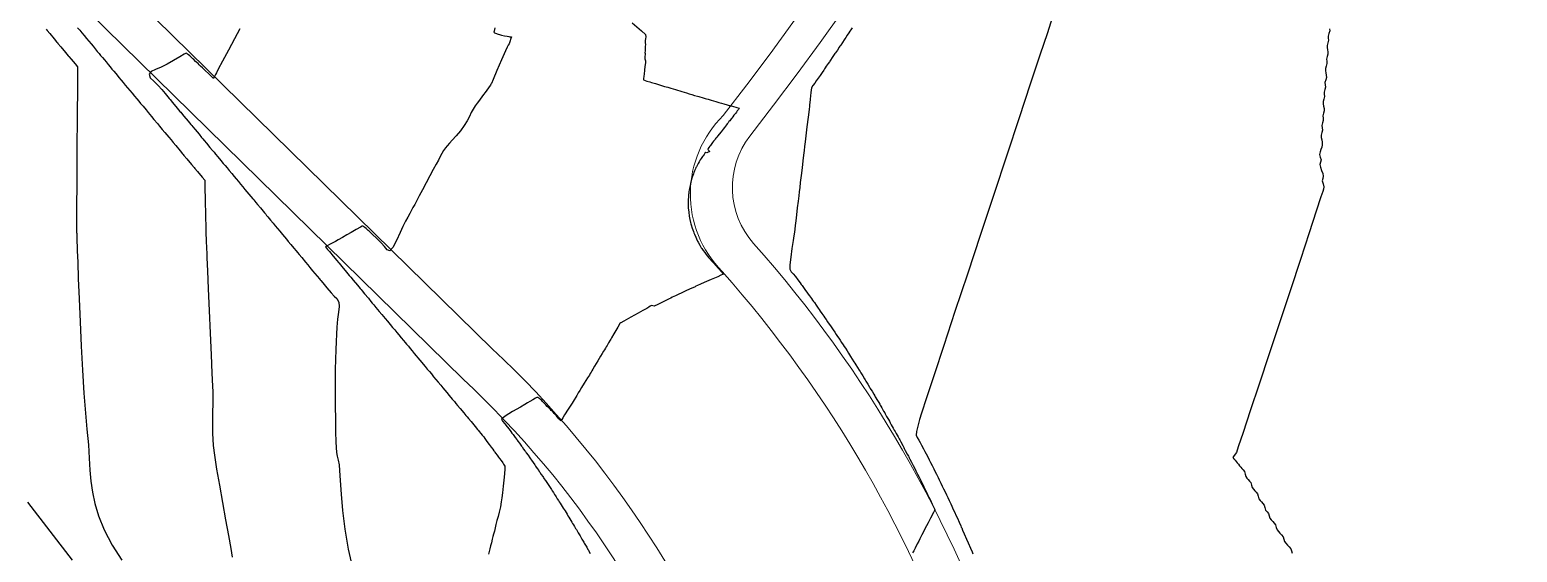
# Model space of a CAD drawing. Header units: millimetres. Extents: x 340454 to 342791, y 6993867 to 6995092.
# Drawn here: x 341734.6 to 341823, y 6994387.2 to 6994418.2 of the extents above; entities that cross this region are included whole.
import ezdxf

# ---------------------------------------------------------------- set-up
doc = ezdxf.new("R2010")
doc.units = ezdxf.units.MM
doc.header["$LTSCALE"] = 10
for name, color, linetype in [('T-HM-CURVA_INTERMEDIARIA', 45, 'Continuous'), ('T-HM-CURVA_MESTRA', 20, 'Continuous'), ('URB-Calçadas', 2, 'Continuous'), ('URB-Quadras', 3, 'Continuous')]:
    doc.layers.add(name, color=color, linetype=linetype)

msp = doc.modelspace()

# ---------------------------------------------------------------- linework, layer by layer
at = {"layer": 'T-HM-CURVA_INTERMEDIARIA', "color": 45, "linetype": 'Continuous', "lineweight": -3, "flags": 128}
for points, elevation in [([(341795.345, 6994418.912), (341795.055, 6994418.034), (341794.612, 6994416.698), (341794.045, 6994414.987), (341793.381, 6994412.984), (341792.647, 6994410.771), (341791.871, 6994408.431), (341791.081, 6994406.047), (341790.303, 6994403.701), (341789.567, 6994401.477), (341788.898, 6994399.457), (341788.326, 6994397.724), (341787.876, 6994396.36), (341787.578, 6994395.449), (341787.458, 6994395.073), (341787.355, 6994394.682), (341787.281, 6994394.356), (341787.264, 6994394.144), (341787.325, 6994393.995), (341787.422, 6994393.85), (341787.498, 6994393.707), (341787.588, 6994393.537), (341787.694, 6994393.336), (341787.785, 6994393.161), (341787.858, 6994393.021), (341787.948, 6994392.845), (341788.041, 6994392.666), (341788.116, 6994392.517), (341788.211, 6994392.33), (341788.304, 6994392.146), (341788.378, 6994391.999), (341788.47, 6994391.814), (341788.562, 6994391.628), (341788.635, 6994391.481), (341788.725, 6994391.295), (341788.816, 6994391.109), (341788.887, 6994390.961), (341788.977, 6994390.774), (341789.066, 6994390.588), (341789.137, 6994390.439), (341789.225, 6994390.252), (341789.313, 6994390.065), (341789.382, 6994389.916), (341789.469, 6994389.728), (341789.555, 6994389.54), (341789.624, 6994389.391), (341789.709, 6994389.203), (341789.817, 6994388.963), (341789.907, 6994388.761), (341789.946, 6994388.675), (341789.967, 6994388.628), (341790.022, 6994388.502), (341790.123, 6994388.272), (341790.178, 6994388.146), (341790.2, 6994388.097), (341790.254, 6994387.971), (341790.353, 6994387.741), (341790.407, 6994387.615), (341790.43, 6994387.564), (341790.483, 6994387.438), (341790.58, 6994387.208), (341790.633, 6994387.083)], 702), ([(341735.581, 6994418.242), (341735.641, 6994418.17), (341735.797, 6994417.982), (341736.059, 6994417.668), (341736.205, 6994417.493), (341736.245, 6994417.446), (341736.284, 6994417.398), (341736.447, 6994417.203), (341736.736, 6994416.856), (341736.891, 6994416.67), (341736.928, 6994416.626), (341737.06, 6994416.471), (341737.306, 6994416.181), (341737.446, 6994416.004), (341737.45, 6994415.918), (341737.444, 6994415.827), (341737.443, 6994415.631), (341737.439, 6994415.131), (341737.433, 6994414.402), (341737.427, 6994413.522), (341737.42, 6994412.567), (341737.413, 6994411.615), (341737.407, 6994410.741), (341737.402, 6994409.776), (341737.396, 6994408.817), (341737.392, 6994407.936), (341737.388, 6994407.207), (341737.386, 6994406.7), (341737.385, 6994406.491), (341737.388, 6994406.354), (341737.391, 6994406.253), (341737.393, 6994406.178), (341737.394, 6994406.113), (341737.396, 6994406.021), (341737.398, 6994405.955), (341737.4, 6994405.868), (341737.401, 6994405.813), (341737.402, 6994405.762), (341737.408, 6994405.626), (341737.419, 6994405.356), (341737.43, 6994405.08), (341737.455, 6994404.414), (341737.492, 6994403.437), (341737.542, 6994402.227), (341737.602, 6994400.864), (341737.67, 6994399.425), (341737.746, 6994397.991), (341737.828, 6994396.639), (341737.914, 6994395.45), (341738.003, 6994394.5), (341738.091, 6994393.573), (341738.144, 6994392.773), (341738.185, 6994392.063), (341738.238, 6994391.403), (341738.326, 6994390.756), (341738.472, 6994390.085), (341738.7, 6994389.35), (341739.034, 6994388.513), (341739.501, 6994387.608), (341740.08, 6994386.714)], 696), ([(341737.452, 6994418.327), (341737.572, 6994418.184), (341737.697, 6994418.034), (341737.841, 6994417.861), (341737.976, 6994417.698), (341738.113, 6994417.535), (341738.249, 6994417.371), (341738.369, 6994417.228), (341738.49, 6994417.082), (341738.62, 6994416.926), (341738.73, 6994416.794), (341738.818, 6994416.689), (341738.929, 6994416.556), (341739.043, 6994416.418), (341739.141, 6994416.301), (341739.264, 6994416.154), (341739.389, 6994416.004), (341739.491, 6994415.881), (341739.606, 6994415.743), (341739.714, 6994415.614), (341739.799, 6994415.511), (341739.907, 6994415.382), (341740.038, 6994415.225), (341740.163, 6994415.075), (341740.283, 6994414.93), (341740.417, 6994414.77), (341740.551, 6994414.61), (341740.687, 6994414.446), (341740.836, 6994414.268), (341740.962, 6994414.117), (341741.078, 6994413.977), (341741.194, 6994413.838), (341741.338, 6994413.665), (341741.513, 6994413.456), (341741.641, 6994413.301), (341741.74, 6994413.183), (341741.838, 6994413.065), (341741.987, 6994412.886), (341742.191, 6994412.642), (341742.322, 6994412.484), (341742.402, 6994412.389), (341742.481, 6994412.293), (341742.634, 6994412.11), (341742.867, 6994411.831), (341743.004, 6994411.666), (341743.065, 6994411.593), (341743.125, 6994411.521), (341743.281, 6994411.333), (341743.543, 6994411.02), (341743.688, 6994410.846), (341743.728, 6994410.797), (341743.769, 6994410.749), (341743.931, 6994410.554), (341744.218, 6994410.21), (341744.373, 6994410.024), (341744.412, 6994409.977), (341744.565, 6994409.794), (341744.847, 6994409.457), (341745, 6994409.271), (341745.002, 6994409.186), (341745.006, 6994409.023), (341745.014, 6994408.667), (341745.023, 6994408.286), (341745.03, 6994407.992), (341745.036, 6994407.754), (341745.041, 6994407.526), (341745.046, 6994407.285), (341745.051, 6994407.083), (341745.053, 6994406.989), (341745.055, 6994406.932), (341745.056, 6994406.875), (341745.059, 6994406.75), (341745.064, 6994406.533), (341745.067, 6994406.411), (341745.069, 6994406.312), (341745.071, 6994406.221), (341745.075, 6994406.03), (341745.08, 6994405.819), (341745.086, 6994405.659), (341745.092, 6994405.53), (341745.099, 6994405.383), (341745.107, 6994405.189), (341745.116, 6994404.995), (341745.13, 6994404.673), (341745.163, 6994403.904), (341745.211, 6994402.818), (341745.267, 6994401.539), (341745.326, 6994400.195), (341745.382, 6994398.914), (341745.429, 6994397.821), (341745.463, 6994397.044), (341745.476, 6994396.71), (341745.48, 6994396.538), (341745.481, 6994396.402), (341745.483, 6994396.231), (341745.476, 6994395.983), (341745.462, 6994395.531), (341745.454, 6994394.934), (341745.466, 6994394.248), (341745.509, 6994393.53), (341745.582, 6994392.943), (341745.708, 6994392.129), (341745.871, 6994391.166), (341746.054, 6994390.134), (341746.239, 6994389.112), (341746.41, 6994388.178), (341746.549, 6994387.413), (341746.64, 6994386.896)], 697), ([(341747.077, 6994418.261), (341746.768, 6994417.679), (341746.408, 6994417.001), (341746.064, 6994416.354), (341745.803, 6994415.864), (341745.693, 6994415.657), (341745.639, 6994415.555), (341745.601, 6994415.484), (341745.572, 6994415.43), (341745.545, 6994415.377), (341745.517, 6994415.326), (341745.481, 6994415.361), (341745.396, 6994415.442), (341745.217, 6994415.612), (341745.048, 6994415.773), (341744.87, 6994415.942), (341744.756, 6994416.05), (341744.679, 6994416.124), (341744.601, 6994416.199), (341744.461, 6994416.332), (341744.35, 6994416.437), (341744.294, 6994416.49), (341744.238, 6994416.542), (341744.178, 6994416.596), (341744.111, 6994416.656), (341744.035, 6994416.721), (341743.982, 6994416.763), (341743.941, 6994416.793), (341743.894, 6994416.814), (341743.786, 6994416.752), (341743.514, 6994416.595), (341743.154, 6994416.388), (341742.778, 6994416.173), (341742.413, 6994415.997), (341742.074, 6994415.857), (341741.817, 6994415.723), (341741.696, 6994415.566), (341741.765, 6994415.355), (341741.984, 6994415.157), (341742.243, 6994414.91), (341742.445, 6994414.668), (341742.653, 6994414.418), (341742.818, 6994414.221), (341742.887, 6994414.138), (341742.941, 6994414.073), (341743.093, 6994413.89), (341743.372, 6994413.555), (341743.53, 6994413.366), (341743.573, 6994413.315), (341743.615, 6994413.264), (341743.76, 6994413.09), (341744.02, 6994412.778), (341744.174, 6994412.594), (341744.232, 6994412.523), (341744.291, 6994412.453), (341744.429, 6994412.287), (341744.666, 6994412.003), (341744.817, 6994411.821), (341744.892, 6994411.731), (341744.967, 6994411.641), (341745.1, 6994411.482), (341745.312, 6994411.228), (341745.461, 6994411.049), (341745.553, 6994410.938), (341745.645, 6994410.828), (341745.774, 6994410.673), (341745.958, 6994410.453), (341746.104, 6994410.277), (341746.215, 6994410.145), (341746.325, 6994410.013), (341746.452, 6994409.859), (341746.609, 6994409.671), (341746.748, 6994409.505), (341746.877, 6994409.35), (341747.005, 6994409.196), (341747.133, 6994409.043), (341747.27, 6994408.879), (341747.392, 6994408.733), (341747.51, 6994408.59), (341747.629, 6994408.447), (341747.749, 6994408.304), (341747.862, 6994408.169), (341747.915, 6994408.104), (341747.973, 6994408.035), (341748.035, 6994407.96), (341748.131, 6994407.845), (341748.305, 6994407.636), (341748.471, 6994407.437), (341748.559, 6994407.332), (341748.592, 6994407.292), (341748.624, 6994407.254), (341748.678, 6994407.188), (341748.753, 6994407.098), (341748.908, 6994406.913), (341749.057, 6994406.734), (341749.189, 6994406.575), (341749.322, 6994406.416), (341749.462, 6994406.248), (341749.616, 6994406.062), (341749.743, 6994405.91), (341749.854, 6994405.777), (341749.965, 6994405.643), (341750.115, 6994405.463), (341750.303, 6994405.237), (341750.431, 6994405.084), (341750.52, 6994404.977), (341750.609, 6994404.871), (341750.764, 6994404.684), (341750.991, 6994404.412), (341751.125, 6994404.251), (341751.189, 6994404.175), (341751.252, 6994404.099), (341751.412, 6994403.906), (341751.677, 6994403.589), (341751.822, 6994403.414), (341751.859, 6994403.37), (341751.895, 6994403.326), (341752.015, 6994403.183), (341752.264, 6994402.884), (341752.51, 6994402.588), (341752.698, 6994402.401), (341752.852, 6994402.254), (341752.964, 6994402.043), (341752.988, 6994401.785), (341752.951, 6994401.439), (341752.89, 6994401.021), (341752.843, 6994400.545), (341752.82, 6994400.134), (341752.8, 6994399.691), (341752.782, 6994399.201), (341752.768, 6994398.65), (341752.758, 6994398.021), (341752.754, 6994397.436), (341752.753, 6994396.696), (341752.756, 6994395.879), (341752.763, 6994395.063), (341752.773, 6994394.327), (341752.786, 6994393.748), (341752.802, 6994393.406), (341752.837, 6994393.114), (341752.877, 6994392.887), (341752.925, 6994392.662), (341752.979, 6994392.372), (341753.006, 6994392.048), (341753.041, 6994391.456), (341753.097, 6994390.644), (341753.187, 6994389.66), (341753.325, 6994388.554), (341753.526, 6994387.375), (341753.802, 6994386.171)], 698), ([(341762.227, 6994418.326), (341762.187, 6994418.135), (341762.167, 6994418.07), (341762.205, 6994418.034), (341762.277, 6994418.002), (341762.324, 6994417.984), (341762.377, 6994417.967), (341762.434, 6994417.949), (341762.515, 6994417.925), (341762.635, 6994417.891), (341762.815, 6994417.856), (341762.976, 6994417.828), (341763.058, 6994417.812), (341763.125, 6994417.8), (341763.216, 6994417.793), (341763.184, 6994417.686), (341763.119, 6994417.492), (341763.081, 6994417.383), (341763.034, 6994417.306), (341763, 6994417.252), (341762.96, 6994417.186), (341762.86, 6994416.954), (341762.633, 6994416.42), (341762.362, 6994415.786), (341762.135, 6994415.254), (341762.037, 6994415.025), (341762.003, 6994414.976), (341761.968, 6994414.929), (341761.888, 6994414.818), (341761.71, 6994414.569), (341761.502, 6994414.278), (341761.33, 6994414.039), (341761.186, 6994413.845), (341761.071, 6994413.691), (341760.938, 6994413.491), (341760.828, 6994413.289), (341760.721, 6994413.061), (341760.592, 6994412.806), (341760.418, 6994412.52), (341760.188, 6994412.211), (341759.935, 6994411.913), (341759.704, 6994411.655), (341759.54, 6994411.469), (341759.41, 6994411.322), (341759.306, 6994411.206), (341759.189, 6994411.05), (341759.079, 6994410.868), (341758.99, 6994410.69), (341758.879, 6994410.469), (341758.75, 6994410.228), (341758.579, 6994409.908), (341758.377, 6994409.53), (341758.156, 6994409.116), (341757.94, 6994408.713), (341757.749, 6994408.358), (341757.592, 6994408.064), (341757.474, 6994407.844), (341757.371, 6994407.653), (341757.29, 6994407.5), (341757.187, 6994407.309), (341757.065, 6994407.079), (341756.935, 6994406.837), (341756.775, 6994406.538), (341756.602, 6994406.17), (341756.386, 6994405.693), (341756.17, 6994405.275), (341755.995, 6994405.083), (341755.83, 6994405.147), (341755.676, 6994405.34), (341755.485, 6994405.568), (341755.217, 6994405.823), (341754.954, 6994406.073), (341754.83, 6994406.191), (341754.76, 6994406.256), (341754.716, 6994406.297), (341754.669, 6994406.34), (341754.624, 6994406.38), (341754.583, 6994406.417), (341754.516, 6994406.474), (341754.46, 6994406.518), (341754.418, 6994406.549), (341754.358, 6994406.55), (341754.25, 6994406.488), (341753.997, 6994406.342), (341753.694, 6994406.168), (341753.446, 6994406.028), (341753.176, 6994405.877), (341752.934, 6994405.741), (341752.765, 6994405.647), (341752.568, 6994405.536), (341752.42, 6994405.452), (341752.268, 6994405.377), (341752.179, 6994405.317), (341752.226, 6994405.247), (341752.301, 6994405.171), (341752.414, 6994405.036), (341752.632, 6994404.773), (341752.846, 6994404.516), (341752.944, 6994404.399), (341752.99, 6994404.343), (341753.144, 6994404.159), (341753.427, 6994403.819), (341753.587, 6994403.626), (341753.63, 6994403.575), (341753.673, 6994403.524), (341753.817, 6994403.351), (341754.075, 6994403.041), (341754.231, 6994402.854), (341754.294, 6994402.779), (341754.356, 6994402.703), (341754.493, 6994402.54), (341754.722, 6994402.265), (341754.874, 6994402.082), (341754.957, 6994401.982), (341755.04, 6994401.882), (341755.17, 6994401.727), (341755.367, 6994401.49), (341755.518, 6994401.309), (341755.621, 6994401.185), (341755.725, 6994401.06), (341755.853, 6994400.906), (341756.019, 6994400.708), (341756.161, 6994400.537), (341756.286, 6994400.387), (341756.41, 6994400.238), (341756.533, 6994400.091), (341756.669, 6994399.927), (341756.804, 6994399.765), (341756.909, 6994399.639), (341756.992, 6994399.54), (341757.096, 6994399.415), (341757.212, 6994399.275), (341757.32, 6994399.146), (341757.448, 6994398.992), (341757.569, 6994398.847), (341757.665, 6994398.731), (341757.78, 6994398.593), (341757.891, 6994398.46), (341757.98, 6994398.353), (341758.091, 6994398.22), (341758.223, 6994398.062), (341758.345, 6994397.915), (341758.464, 6994397.772), (341758.599, 6994397.61), (341758.735, 6994397.447), (341758.872, 6994397.282), (341759.022, 6994397.102), (341759.148, 6994396.951), (341759.263, 6994396.813), (341759.378, 6994396.675), (341759.525, 6994396.499), (341759.704, 6994396.283), (341759.832, 6994396.13), (341759.927, 6994396.016), (341760.021, 6994395.903), (341760.173, 6994395.721), (341760.385, 6994395.466), (341760.517, 6994395.307), (341760.591, 6994395.219), (341760.665, 6994395.13), (341760.819, 6994394.945), (341761.064, 6994394.651), (341761.204, 6994394.483), (341761.256, 6994394.421), (341761.308, 6994394.358), (341761.402, 6994394.24), (341761.485, 6994394.136), (341761.546, 6994394.072), (341761.579, 6994394.031), (341761.643, 6994393.94), (341761.768, 6994393.765), (341761.904, 6994393.582), (341762.018, 6994393.43), (341762.113, 6994393.301), (341762.174, 6994393.218), (341762.208, 6994393.173), (341762.237, 6994393.133), (341762.277, 6994393.079), (341762.365, 6994392.958), (341762.456, 6994392.834), (341762.512, 6994392.757), (341762.606, 6994392.626), (341762.7, 6994392.496), (341762.756, 6994392.419), (341762.797, 6994392.367), (341762.838, 6994392.303), (341762.825, 6994392.097), (341762.785, 6994391.639), (341762.736, 6994391.116), (341762.692, 6994390.713), (341762.654, 6994390.412), (341762.617, 6994390.173), (341762.561, 6994389.878), (341762.491, 6994389.567), (341762.426, 6994389.319), (341762.359, 6994389.067), (341762.301, 6994388.832), (341762.254, 6994388.643), (341762.205, 6994388.447), (341762.16, 6994388.262), (341762.123, 6994388.114), (341762.084, 6994387.957), (341762.031, 6994387.747), (341761.985, 6994387.56), (341761.94, 6994387.38), (341761.903, 6994387.231), (341761.866, 6994387.082)], 699), ([(341783.467, 6994418.331), (341783.382, 6994418.204), (341783.326, 6994418.119), (341783.269, 6994418.035), (341783.173, 6994417.89), (341783.081, 6994417.753), (341783.031, 6994417.678), (341782.981, 6994417.603), (341782.878, 6994417.449), (341782.779, 6994417.301), (341782.735, 6994417.237), (341782.692, 6994417.172), (341782.581, 6994417.008), (341782.475, 6994416.85), (341782.438, 6994416.796), (341782.401, 6994416.741), (341782.283, 6994416.567), (341782.169, 6994416.398), (341782.139, 6994416.355), (341782.11, 6994416.312), (341782.043, 6994416.213), (341781.926, 6994416.041), (341781.861, 6994415.947), (341781.818, 6994415.882), (341781.773, 6994415.817), (341781.672, 6994415.67), (341781.552, 6994415.494), (341781.437, 6994415.327), (341781.332, 6994415.174), (341781.24, 6994415.041), (341781.134, 6994414.91), (341781.052, 6994414.769), (341781.003, 6994414.489), (341780.964, 6994414.096), (341780.945, 6994413.87), (341780.933, 6994413.773), (341780.921, 6994413.676), (341780.897, 6994413.471), (341780.842, 6994413.012), (341780.774, 6994412.444), (341780.71, 6994411.912), (341780.668, 6994411.562), (341780.634, 6994411.277), (341780.607, 6994411.051), (341780.573, 6994410.767), (341780.534, 6994410.435), (341780.483, 6994410.013), (341780.43, 6994409.563), (341780.38, 6994409.151), (341780.343, 6994408.836), (341780.313, 6994408.591), (341780.284, 6994408.346), (341780.246, 6994408.032), (341780.199, 6994407.636), (341780.15, 6994407.229), (341780.107, 6994406.863), (341780.074, 6994406.594), (341780.048, 6994406.374), (341780.027, 6994406.2), (341780.001, 6994405.98), (341779.958, 6994405.69), (341779.887, 6994405.226), (341779.813, 6994404.708), (341779.763, 6994404.258), (341779.764, 6994403.995), (341779.842, 6994403.829), (341779.954, 6994403.71), (341780.09, 6994403.559), (341780.242, 6994403.355), (341780.374, 6994403.176), (341780.434, 6994403.094), (341780.491, 6994403.016), (341780.564, 6994402.915), (341780.696, 6994402.735), (341780.774, 6994402.627), (341780.815, 6994402.57), (341780.856, 6994402.513), (341780.923, 6994402.419), (341781.037, 6994402.261), (341781.111, 6994402.158), (341781.163, 6994402.084), (341781.214, 6994402.011), (341781.325, 6994401.854), (341781.444, 6994401.686), (341781.505, 6994401.598), (341781.567, 6994401.509), (341781.666, 6994401.367), (341781.774, 6994401.212), (341781.844, 6994401.11), (341781.913, 6994401.008), (341782.002, 6994400.878), (341782.1, 6994400.736), (341782.177, 6994400.621), (341782.255, 6994400.506), (341782.335, 6994400.387), (341782.422, 6994400.258), (341782.511, 6994400.124), (341782.591, 6994400.004), (341782.666, 6994399.89), (341782.741, 6994399.777), (341782.835, 6994399.634), (341782.922, 6994399.501), (341782.989, 6994399.398), (341783.056, 6994399.295), (341783.155, 6994399.142), (341783.247, 6994398.998), (341783.308, 6994398.904), (341783.368, 6994398.81), (341783.471, 6994398.648), (341783.568, 6994398.494), (341783.622, 6994398.409), (341783.676, 6994398.324), (341783.782, 6994398.154), (341783.884, 6994397.99), (341783.932, 6994397.913), (341783.981, 6994397.835), (341784.088, 6994397.659), (341784.194, 6994397.488), (341784.238, 6994397.416), (341784.281, 6994397.345), (341784.391, 6994397.162), (341784.499, 6994396.984), (341784.539, 6994396.918), (341784.579, 6994396.852), (341784.64, 6994396.748), (341784.741, 6994396.579), (341784.801, 6994396.478), (341784.836, 6994396.418), (341784.872, 6994396.358), (341784.934, 6994396.251), (341785.038, 6994396.074), (341785.098, 6994395.97), (341785.13, 6994395.916), (341785.162, 6994395.861), (341785.224, 6994395.753), (341785.331, 6994395.567), (341785.392, 6994395.461), (341785.42, 6994395.412), (341785.448, 6994395.363), (341785.509, 6994395.255), (341785.614, 6994395.068), (341785.674, 6994394.963), (341785.722, 6994394.877), (341785.787, 6994394.761), (341785.902, 6994394.554), (341785.966, 6994394.438), (341786.009, 6994394.361), (341786.072, 6994394.245), (341786.185, 6994394.038), (341786.247, 6994393.924), (341786.284, 6994393.857), (341786.348, 6994393.739), (341786.462, 6994393.526), (341786.525, 6994393.409), (341786.556, 6994393.351), (341786.619, 6994393.231), (341786.735, 6994393.012), (341786.798, 6994392.892), (341786.823, 6994392.844), (341786.848, 6994392.797), (341786.887, 6994392.721), (341786.979, 6994392.545), (341787.087, 6994392.334), (341787.176, 6994392.161), (341787.252, 6994392.011), (341787.347, 6994391.823), (341787.44, 6994391.64), (341787.513, 6994391.494), (341787.604, 6994391.311), (341787.695, 6994391.127), (341787.767, 6994390.981), (341787.856, 6994390.796), (341787.946, 6994390.612), (341788.017, 6994390.465), (341788.105, 6994390.28), (341788.217, 6994390.045), (341788.31, 6994389.848), (341788.35, 6994389.763), (341788.374, 6994389.712), (341788.289, 6994389.545), (341788.114, 6994389.209), (341787.972, 6994388.938), (341787.877, 6994388.757), (341787.783, 6994388.576), (341787.692, 6994388.401), (341787.604, 6994388.227), (341787.539, 6994388.099), (341787.479, 6994387.976), (341787.418, 6994387.853), (341787.328, 6994387.679), (341787.202, 6994387.438), (341787.119, 6994387.28), (341787.055, 6994387.151)], 701), ([(341811.813, 6994418.268), (341811.827, 6994418.145), (341811.78, 6994417.991), (341811.734, 6994417.836), (341811.747, 6994417.711), (341811.761, 6994417.586), (341811.715, 6994417.433), (341811.669, 6994417.279), (341811.677, 6994417.153), (341811.697, 6994417.027), (341811.718, 6994416.899), (341811.725, 6994416.771), (341811.68, 6994416.619), (341811.635, 6994416.466), (341811.65, 6994416.337), (341811.664, 6994416.208), (341811.62, 6994416.057), (341811.575, 6994415.905), (341811.583, 6994415.775), (341811.604, 6994415.644), (341811.626, 6994415.512), (341811.634, 6994415.379), (341811.59, 6994415.23), (341811.547, 6994415.079), (341811.562, 6994414.945), (341811.577, 6994414.812), (341811.534, 6994414.663), (341811.491, 6994414.514), (341811.506, 6994414.378), (341811.521, 6994414.243), (341811.479, 6994414.096), (341811.436, 6994413.947), (341811.445, 6994413.811), (341811.468, 6994413.674), (341811.491, 6994413.536), (341811.5, 6994413.396), (341811.458, 6994413.251), (341811.416, 6994413.103), (341811.433, 6994412.963), (341811.449, 6994412.823), (341811.408, 6994412.679), (341811.367, 6994412.532), (341811.383, 6994412.391), (341811.4, 6994412.249), (341811.36, 6994412.105), (341811.319, 6994411.96), (341811.328, 6994411.817), (341811.353, 6994411.674), (341811.378, 6994411.529), (341811.387, 6994411.383), (341811.356, 6994411.24), (341811.308, 6994411.097), (341811.258, 6994410.955), (341811.23, 6994410.813), (341811.272, 6994410.649), (341811.315, 6994410.487), (341811.275, 6994410.346), (341811.238, 6994410.206), (341811.274, 6994410.05), (341811.343, 6994409.863), (341811.413, 6994409.67), (341811.45, 6994409.513), (341811.413, 6994409.374), (341811.376, 6994409.236), (341811.431, 6994409.057), (341811.486, 6994408.881), (341811.462, 6994408.743), (341811.414, 6994408.606), (341811.308, 6994408.282), (341811.028, 6994407.432), (341810.609, 6994406.161), (341810.086, 6994404.574), (341809.493, 6994402.775), (341808.865, 6994400.871), (341808.236, 6994398.966), (341807.64, 6994397.165), (341807.113, 6994395.574), (341806.688, 6994394.297), (341806.401, 6994393.44), (341806.286, 6994393.107), (341806.155, 6994392.923), (341806.079, 6994392.812), (341806.131, 6994392.733), (341806.208, 6994392.654), (341806.274, 6994392.574), (341806.341, 6994392.492), (341806.408, 6994392.41), (341806.477, 6994392.326), (341806.546, 6994392.242), (341806.616, 6994392.156), (341806.691, 6994392.072), (341806.758, 6994391.981), (341806.802, 6994391.83), (341806.846, 6994391.679), (341806.913, 6994391.588), (341806.99, 6994391.503), (341807.069, 6994391.416), (341807.139, 6994391.322), (341807.182, 6994391.174), (341807.226, 6994391.024), (341807.296, 6994390.93), (341807.376, 6994390.842), (341807.458, 6994390.753), (341807.531, 6994390.655), (341807.574, 6994390.509), (341807.618, 6994390.361), (341807.691, 6994390.264), (341807.775, 6994390.173), (341807.86, 6994390.08), (341807.936, 6994389.979), (341807.979, 6994389.835), (341808.023, 6994389.69), (341808.105, 6994389.592), (341808.187, 6994389.495), (341808.23, 6994389.351), (341808.274, 6994389.206), (341808.352, 6994389.105), (341808.442, 6994389.009), (341808.533, 6994388.913), (341808.614, 6994388.806), (341808.657, 6994388.666), (341808.7, 6994388.524), (341808.782, 6994388.418), (341808.876, 6994388.319), (341808.972, 6994388.219), (341809.057, 6994388.107), (341809.099, 6994387.97), (341809.143, 6994387.83), (341809.228, 6994387.72), (341809.327, 6994387.617), (341809.43, 6994387.511), (341809.518, 6994387.397), (341809.56, 6994387.261), (341809.602, 6994387.126)], 703)]:
    msp.add_lwpolyline(points, dxfattribs=dict(at, elevation=elevation))
at = {"layer": 'T-HM-CURVA_MESTRA', "color": 20, "linetype": 'Continuous', "lineweight": -3, "flags": 128}
for points, elevation in [([(341770.393, 6994418.617), (341770.954, 6994418.15), (341771.189, 6994417.939), (341771.198, 6994417.791), (341771.178, 6994417.67), (341771.173, 6994417.566), (341771.17, 6994417.49), (341771.174, 6994417.43), (341771.179, 6994417.34), (341771.173, 6994417.209), (341771.164, 6994417.047), (341771.158, 6994416.932), (341771.154, 6994416.852), (341771.16, 6994416.8), (341771.157, 6994416.745), (341771.148, 6994416.616), (341771.141, 6994416.475), (341771.165, 6994416.418), (341771.188, 6994416.36), (341771.178, 6994416.246), (341771.153, 6994416.025), (341771.13, 6994415.819), (341771.105, 6994415.583), (341771.092, 6994415.463), (341771.093, 6994415.412), (341771.073, 6994415.33), (341771.066, 6994415.228), (341771.258, 6994415.161), (341771.445, 6994415.112), (341771.54, 6994415.084), (341771.621, 6994415.06), (341771.77, 6994415.015), (341772.067, 6994414.924), (341772.319, 6994414.848), (341772.504, 6994414.794), (341772.689, 6994414.739), (341772.969, 6994414.655), (341773.344, 6994414.542), (341773.61, 6994414.462), (341773.772, 6994414.413), (341773.934, 6994414.365), (341774.104, 6994414.315), (341774.27, 6994414.267), (341774.347, 6994414.245), (341774.406, 6994414.227), (341774.552, 6994414.185), (341774.728, 6994414.134), (341774.816, 6994414.108), (341774.904, 6994414.081), (341775.077, 6994414.031), (341775.36, 6994413.95), (341775.531, 6994413.9), (341775.617, 6994413.875), (341775.702, 6994413.85), (341775.835, 6994413.812), (341776.04, 6994413.753), (341776.148, 6994413.722), (341776.201, 6994413.706), (341776.345, 6994413.67), (341776.61, 6994413.6), (341776.757, 6994413.547), (341776.713, 6994413.475), (341776.639, 6994413.395), (341776.581, 6994413.319), (341776.523, 6994413.244), (341776.435, 6994413.13), (341776.364, 6994413.039), (341776.309, 6994412.968), (341776.27, 6994412.919), (341776.233, 6994412.871), (341776.187, 6994412.812), (341776.143, 6994412.755), (341776.088, 6994412.684), (341776.041, 6994412.624), (341775.993, 6994412.563), (341775.939, 6994412.494), (341775.878, 6994412.416), (341775.796, 6994412.311), (341775.677, 6994412.159), (341775.566, 6994412.017), (341775.489, 6994411.92), (341775.424, 6994411.837), (341775.372, 6994411.771), (341775.332, 6994411.72), (341775.299, 6994411.677), (341775.268, 6994411.638), (341775.232, 6994411.591), (341775.171, 6994411.512), (341775.127, 6994411.453), (341775.086, 6994411.398), (341775.049, 6994411.348), (341775.013, 6994411.299), (341774.956, 6994411.217), (341774.916, 6994411.155), (341774.892, 6994411.101), (341774.93, 6994411.067), (341774.959, 6994411.021), (341774.983, 6994410.97), (341774.905, 6994410.936), (341774.826, 6994410.909), (341774.765, 6994410.921), (341774.713, 6994410.882), (341774.661, 6994410.811), (341774.603, 6994410.731), (341774.568, 6994410.68), (341774.532, 6994410.629), (341774.485, 6994410.562), (341774.43, 6994410.48), (341774.372, 6994410.378), (341774.316, 6994410.274), (341774.266, 6994410.183), (341774.231, 6994410.117), (341774.206, 6994410.07), (341774.182, 6994410.025), (341774.151, 6994409.95), (341774.105, 6994409.84), (341774.059, 6994409.728), (341774.026, 6994409.647), (341773.993, 6994409.567), (341773.959, 6994409.454), (341773.901, 6994409.255), (341773.869, 6994409.146), (341773.852, 6994409.09), (341773.829, 6994408.968), (341773.799, 6994408.806), (341773.776, 6994408.685), (341773.761, 6994408.601), (341773.754, 6994408.526), (341773.75, 6994408.479), (341773.746, 6994408.427), (341773.734, 6994408.295), (341773.719, 6994408.106), (341773.718, 6994407.944), (341773.719, 6994407.846), (341773.719, 6994407.79), (341773.723, 6994407.721), (341773.725, 6994407.668), (341773.728, 6994407.611), (341773.736, 6994407.514), (341773.75, 6994407.384), (341773.784, 6994407.139), (341773.822, 6994406.948), (341773.863, 6994406.766), (341773.883, 6994406.683), (341773.895, 6994406.628), (341773.96, 6994406.432), (341774.026, 6994406.232), (341774.051, 6994406.155), (341774.088, 6994406.073), (341774.169, 6994405.889), (341774.254, 6994405.7), (341774.282, 6994405.649), (341774.312, 6994405.598), (341774.409, 6994405.428), (341774.5, 6994405.268), (341774.529, 6994405.224), (341774.613, 6994405.107), (341774.707, 6994404.976), (341774.748, 6994404.919), (341774.789, 6994404.862), (341774.872, 6994404.765), (341774.954, 6994404.669), (341775.001, 6994404.614), (341775.046, 6994404.562), (341775.088, 6994404.516), (341775.13, 6994404.469), (341775.188, 6994404.406), (341775.26, 6994404.325), (341775.345, 6994404.231), (341775.416, 6994404.152), (341775.46, 6994404.103), (341775.499, 6994404.059), (341775.559, 6994403.991), (341775.673, 6994403.863), (341775.783, 6994403.739), (341775.818, 6994403.699), (341775.754, 6994403.671), (341775.665, 6994403.633), (341775.475, 6994403.549), (341775.082, 6994403.376), (341774.675, 6994403.197), (341774.446, 6994403.096), (341774.278, 6994403.022), (341774.179, 6994402.978), (341774.133, 6994402.956), (341774.087, 6994402.934), (341773.935, 6994402.867), (341773.626, 6994402.729), (341773.34, 6994402.6), (341773.133, 6994402.5), (341772.962, 6994402.416), (341772.865, 6994402.367), (341772.775, 6994402.323), (341772.686, 6994402.279), (341772.596, 6994402.237), (341772.505, 6994402.196), (341772.281, 6994402.082), (341771.909, 6994401.894), (341771.696, 6994401.793), (341771.619, 6994401.812), (341771.542, 6994401.83), (341771.469, 6994401.794), (341771.392, 6994401.746), (341771.255, 6994401.669), (341771.02, 6994401.537), (341770.748, 6994401.384), (341770.311, 6994401.139), (341769.904, 6994400.91), (341769.723, 6994400.808), (341769.663, 6994400.774), (341769.538, 6994400.557), (341769.307, 6994400.152), (341769.172, 6994399.916), (341769.128, 6994399.845), (341769.083, 6994399.774), (341768.99, 6994399.615), (341768.907, 6994399.471), (341768.854, 6994399.386), (341768.81, 6994399.312), (341768.75, 6994399.21), (341768.699, 6994399.128), (341768.613, 6994398.992), (341768.512, 6994398.827), (341768.353, 6994398.559), (341768.162, 6994398.233), (341768.054, 6994398.049), (341768.004, 6994397.962), (341767.953, 6994397.877), (341767.902, 6994397.794), (341767.849, 6994397.711), (341767.741, 6994397.539), (341767.548, 6994397.232), (341767.387, 6994396.972), (341767.28, 6994396.795), (341767.192, 6994396.645), (341767.151, 6994396.576), (341767.125, 6994396.532), (341767.099, 6994396.488), (341767.042, 6994396.397), (341766.946, 6994396.246), (341766.819, 6994396.046), (341766.595, 6994395.692), (341766.377, 6994395.346), (341766.267, 6994395.172), (341766.214, 6994395.069), (341766.158, 6994394.999), (341766.039, 6994395.112), (341765.942, 6994395.231), (341765.892, 6994395.284), (341765.859, 6994395.319), (341765.822, 6994395.358), (341765.762, 6994395.421), (341765.692, 6994395.495), (341765.631, 6994395.559), (341765.584, 6994395.609), (341765.542, 6994395.653), (341765.498, 6994395.699), (341765.442, 6994395.757), (341765.351, 6994395.85), (341765.273, 6994395.931), (341765.237, 6994395.968), (341765.202, 6994396.004), (341765.159, 6994396.048), (341765.11, 6994396.097), (341765.066, 6994396.141), (341765.017, 6994396.189), (341764.956, 6994396.247), (341764.887, 6994396.309), (341764.843, 6994396.345), (341764.791, 6994396.385), (341764.738, 6994396.385), (341764.656, 6994396.338), (341764.484, 6994396.236), (341764.319, 6994396.138), (341764.172, 6994396.052), (341764.026, 6994395.965), (341763.757, 6994395.81), (341763.289, 6994395.538), (341762.842, 6994395.262), (341762.635, 6994395.094), (341762.695, 6994394.964), (341762.838, 6994394.819), (341762.974, 6994394.638), (341763.087, 6994394.487), (341763.187, 6994394.353), (341763.25, 6994394.267), (341763.29, 6994394.214), (341763.322, 6994394.17), (341763.355, 6994394.126), (341763.44, 6994394.01), (341763.533, 6994393.884), (341763.569, 6994393.835), (341763.605, 6994393.786), (341763.692, 6994393.666), (341763.781, 6994393.545), (341763.818, 6994393.493), (341763.855, 6994393.442), (341763.944, 6994393.317), (341764.026, 6994393.204), (341764.056, 6994393.162), (341764.103, 6994393.096), (341764.208, 6994392.947), (341764.313, 6994392.799), (341764.359, 6994392.733), (341764.407, 6994392.664), (341764.505, 6994392.524), (341764.603, 6994392.383), (341764.658, 6994392.302), (341764.751, 6994392.168), (341764.845, 6994392.031), (341764.876, 6994391.985), (341764.907, 6994391.94), (341764.995, 6994391.81), (341765.084, 6994391.678), (341765.119, 6994391.627), (341765.153, 6994391.575), (341765.236, 6994391.451), (341765.321, 6994391.325), (341765.359, 6994391.267), (341765.396, 6994391.209), (341765.475, 6994391.091), (341765.555, 6994390.969), (341765.596, 6994390.906), (341765.638, 6994390.842), (341765.711, 6994390.73), (341765.787, 6994390.613), (341765.832, 6994390.543), (341765.876, 6994390.473), (341765.945, 6994390.367), (341766.016, 6994390.256), (341766.064, 6994390.179), (341766.112, 6994390.103), (341766.176, 6994390.003), (341766.243, 6994389.898), (341766.295, 6994389.814), (341766.346, 6994389.731), (341766.405, 6994389.637), (341766.467, 6994389.538), (341766.522, 6994389.448), (341766.578, 6994389.358), (341766.633, 6994389.268), (341766.689, 6994389.177), (341766.749, 6994389.077), (341766.806, 6994388.982), (341766.857, 6994388.899), (341766.908, 6994388.816), (341766.972, 6994388.708), (341767.033, 6994388.606), (341767.079, 6994388.529), (341767.124, 6994388.453), (341767.192, 6994388.338), (341767.257, 6994388.227), (341767.298, 6994388.158), (341767.339, 6994388.089), (341767.408, 6994387.969), (341767.476, 6994387.852), (341767.514, 6994387.788), (341767.55, 6994387.725), (341767.585, 6994387.664), (341767.62, 6994387.603), (341767.69, 6994387.48), (341767.759, 6994387.359), (341767.792, 6994387.301), (341767.825, 6994387.244), (341767.896, 6994387.117)], 700), ([(341737.145, 6994386.711), (341735.821, 6994388.433), (341734.502, 6994390.151)], 695)]:
    msp.add_lwpolyline(points, dxfattribs=dict(at, elevation=elevation))
at = {"layer": 'URB-Calçadas', "lineweight": 0}
msp.add_lwpolyline([(341465.549, 6994408.477, 0.017619), (341608.344, 6994403.976, 0.095454), (341661.137, 6994415.012), (341661.137, 6994415.012), (341661.137, 6994415.012, 0.080859), (341702.01, 6994444.146), (341702.01, 6994444.146, -0.216427), (341713.237, 6994445.318), (341715.159, 6994444.283, -0.070464), (341719.112, 6994441.373), (341762.085, 6994399.264, -0.1217), (341777.729, 6994375.246, 0.346942), (341824.461, 6994337.89), (341885.502, 6994331.862, 0.032652), (341897.249, 6994331.897, 0.063839), (341919.984, 6994336.412, 0.019522), (341947.001, 6994347.519, -0.066321), (342002.369, 6994364.024, 0.079793), (342013.358, 6994369.194), (342015.438, 6994375.96, 0.055249), (342044.396, 6994473.014), (342044.366, 6994491.724, 0.02818), (342048.626, 6994542.987, -0.045751), (342067.037, 6994709.74)], format="xyb", dxfattribs=at)
msp.add_lwpolyline([(341790.258, 6994378.782, 0.100605), (341775.734, 6994403.864, -0.415224), (341775.807, 6994413.121, 0.158402), (341824.186, 6994548.245, -0.007285), (341825.32, 6994581.538, -0.591007), (341835.826, 6994587.824, -0.071689), (341885.087, 6994551.851, -0.211405), (341888.091, 6994544.335, -0.173668), (341813.942, 6994358.869, -0.435412), (341804.363, 6994357.388, -0.187892)], format="xyb", close=True, dxfattribs=at)
at = {"layer": 'URB-Quadras', "color": 252, "lineweight": 0}
for points in [[(341777.389, 6994411.898, 0.158416), (341826.185, 6994548.198, -0.007287), (341827.318, 6994581.441, -0.549481), (341834.654, 6994585.615, -0.071144), (341883.012, 6994550.383, -0.213403), (341886.029, 6994542.797, -0.172257), (341812.444, 6994360.194, -0.382994), (341805.809, 6994359.427, -0.188977), (341792.674, 6994379.442, 0.101092), (341777.604, 6994405.523, -0.360343)], [(341760.357, 6994397.458), (341715.842, 6994441.08), (341715.812, 6994441.108, -0.073872), (341712.783, 6994406.509), (341712.355, 6994402.898), (341751.162, 6994349.389), (341755.611, 6994342.619, 0.018127), (341759.849, 6994337.16), (341783.148, 6994357.069, -0.095088), (341775.325, 6994374.547, 0.121255)]]:
    msp.add_lwpolyline(points, format="xyb", close=True, dxfattribs=at)
msp.add_lwpolyline([(342048.503, 6994361.753), (342015.495, 6994367.637, -0.08624), (342002.91, 6994361.578, 0.066486), (341948.033, 6994345.242, 0.000965), (341948.033, 6994345.242, -0.019539), (341920.811, 6994334.053, -0.063932), (341897.42, 6994329.403, -0.032775), (341885.301, 6994329.369), (341824.328, 6994335.391, -0.240939), (341824.328, 6994335.391, -0.345548), (341775.325, 6994374.547, 0.121255), (341760.357, 6994397.458), (341715.842, 6994441.08)], format="xyb", dxfattribs=at)

doc.saveas('drawing.dxf')
